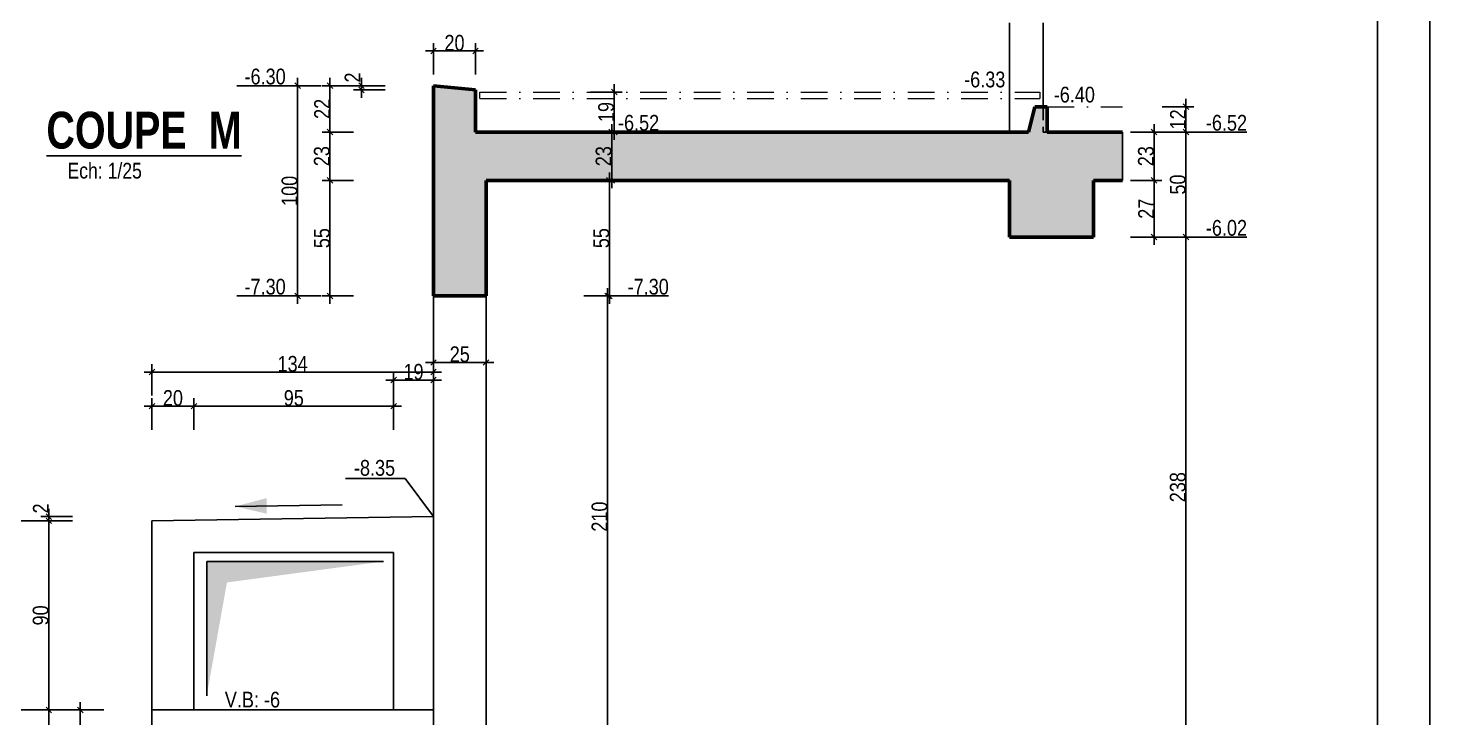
# Model space of a CAD drawing. Header units: millimetres. Extents: x 16050 to 21990, y -27198 to -22998.
# Drawn here: x 20656 to 21990, y -24585 to -23929 of the extents above; entities that cross this region are included whole.
import ezdxf
from ezdxf.enums import TextEntityAlignment as Align

# ---------------------------------------------------------------- set-up
doc = ezdxf.new("R2010")
doc.units = ezdxf.units.MM
doc.linetypes.add('CACHEX2', pattern=[19.05, 12.7, -6.35])
doc.linetypes.add('TIRETPTX2', pattern=[50.8, 25.4, -12.7, 0, -12.7])
for name, color, linetype in [('01-Cad  2', 1, 'Continuous'), ('01_cote_gen', 4, 'Continuous'), ('01_linteaux', 2, 'Continuous'), ('01_murs_sup', 2, 'CACHEX2'), ('01_poch_BN', 9, 'Continuous'), ('01_texte', 230, 'Continuous'), ('AA_COTES', 2, 'Continuous')]:
    doc.layers.add(name, color=color, linetype=linetype)
doc.layers.add('01_murs_coup', color=5, linetype='Continuous', lineweight=60)
doc.layers.add('01_tram_axes', color=2, linetype='TIRETPTX2', lineweight=9)
doc.styles.add('ARIAL NA', font='ARIALN.TTF')
doc.styles.add('impact', font='impact.ttf')
doc.styles.add('MATTE_TXT', font='arial.ttf')
doc.styles.add('STYLE2', font='ARIALN.TTF')
doc.dimstyles.new('JB25', dxfattribs={"dimscale": 0.1, "dimtxt": 150, "dimasz": 15, "dimexe": 0.1, "dimexo": 0.1, "dimgap": 0.09, "dimtad": 1, "dimdec": 1, "dimlfac": 0.5, "dimdsep": 46, "dimtxsty": 'STYLE2', "dimblk1": 'BOND_G', "dimblk2": 'BOND_D', "dimsah": 1, "dimcen": 1.5, "dimdle": 0.01, "dimse1": 1, "dimse2": 1, "dimclrd": 4, "dimclre": 2, "dimclrt": 6, "dimazin": 2, "dimtfac": 2.333333, "dimtdec": 1, "dimtix": 1, "dimtmove": 2, "dimatfit": 3, "dimldrblk": 'BOND_G', "dimfxl": 1, "dimtolj": 1, "dimtzin": 0, "dimarcsym": 0})

# ---------------------------------------------------------------- blocks, each defined once
blk = doc.blocks.new('BOND_G')
at = {"layer": 'AA_COTES', "color": 0}
for p, q in [((0, -5), (0, 15)), ((5, 0), (-5, 0)), ((1.77, 1.77), (-1.77, -1.77))]:
    blk.add_line(p, q, dxfattribs=at)
blk = doc.blocks.new('BOND_D')
at = {"layer": 'AA_COTES', "color": 0}
for p, q in [((5, 0), (-5, 0)), ((-1.77, -1.77), (1.77, 1.77)), ((0, 5), (0, -15))]:
    blk.add_line(p, q, dxfattribs=at)
blk = doc.blocks.new('*D7657')
at = {"layer": '01_cote_gen', "color": 4, "lineweight": -2, "ltscale": 0.1, "transparency": 16777216}
blk.add_line((20675.5, -24704.2), (20675.5, -24579.2), dxfattribs=at)
at = {"layer": 'Defpoints', "color": 0, "ltscale": 0.1, "transparency": 16777216}
for p in [(20675.5, -24577.7), (20773.6, -24577.7), (20773.6, -24705.7)]:
    blk.add_point(p, dxfattribs=at)
at = {"layer": '01_cote_gen', "color": 4, "lineweight": -2, "ltscale": 0.1, "transparency": 16777216, "xscale": 1.5, "yscale": 1.5, "zscale": 1.5}
for name, p, rotation in [('BOND_D', (20675.5, -24577.7), 90), ('BOND_G', (20675.5, -24705.7), 270)]:
    blk.add_blockref(name, p, dxfattribs=dict(at, rotation=rotation))
at = {"layer": '01_cote_gen', "color": 6, "ltscale": 0.1, "transparency": 16777216, "insert": (20667.8, -24657), "char_height": 15, "attachment_point": 5, "rotation": 90, "style": 'STYLE2'}
blk.add_mtext('\\A1;64', dxfattribs=at)
blk = doc.blocks.new('*D7658')
at = {"layer": '01_cote_gen', "color": 4, "lineweight": -2, "ltscale": 0.1, "transparency": 16777216}
blk.add_line((20705.5, -24672.2), (20705.5, -24579.2), dxfattribs=at)
at = {"layer": 'Defpoints', "color": 0, "ltscale": 0.1, "transparency": 16777216}
for p in [(20705.5, -24577.7), (20773.6, -24577.7), (20773.6, -24673.7)]:
    blk.add_point(p, dxfattribs=at)
at = {"layer": '01_cote_gen', "color": 4, "lineweight": -2, "ltscale": 0.1, "transparency": 16777216, "xscale": 1.5, "yscale": 1.5, "zscale": 1.5}
for name, p, rotation in [('BOND_D', (20705.5, -24577.7), 90), ('BOND_G', (20705.5, -24673.7), 270)]:
    blk.add_blockref(name, p, dxfattribs=dict(at, rotation=rotation))
at = {"layer": '01_cote_gen', "color": 6, "ltscale": 0.1, "transparency": 16777216, "insert": (20697.9, -24625.7), "char_height": 15, "attachment_point": 5, "rotation": 90, "style": 'STYLE2'}
blk.add_mtext('\\A1;48', dxfattribs=at)
blk = doc.blocks.new('*D7659')
at = {"layer": '01_cote_gen', "color": 4, "lineweight": -2, "ltscale": 0.1, "transparency": 16777216}
blk.add_line((20675.5, -24576.2), (20675.5, -24399.2), dxfattribs=at)
at = {"layer": 'Defpoints', "color": 0, "ltscale": 0.1, "transparency": 16777216}
for p in [(20675.5, -24397.7), (20773.6, -24397.7), (20728, -24577.7)]:
    blk.add_point(p, dxfattribs=at)
at = {"layer": '01_cote_gen', "color": 4, "lineweight": -2, "ltscale": 0.1, "transparency": 16777216, "xscale": 1.5, "yscale": 1.5, "zscale": 1.5}
for name, p, rotation in [('BOND_D', (20675.5, -24397.7), 90), ('BOND_G', (20675.5, -24577.7), 270)]:
    blk.add_blockref(name, p, dxfattribs=dict(at, rotation=rotation))
at = {"layer": '01_cote_gen', "color": 6, "ltscale": 0.1, "transparency": 16777216, "insert": (20667.8, -24487.7), "char_height": 15, "attachment_point": 5, "rotation": 90, "style": 'STYLE2'}
blk.add_mtext('\\A1;90', dxfattribs=at)
blk = doc.blocks.new('*D7660')
at = {"layer": '01_cote_gen', "color": 4, "lineweight": -2, "ltscale": 0.1, "transparency": 16777216}
blk.add_line((20675.5, -24396.2), (20675.5, -24395.2), dxfattribs=at)
at = {"layer": 'Defpoints', "color": 0, "ltscale": 0.1, "transparency": 16777216}
for p in [(20675.5, -24393.7), (21041.5, -24393.7), (20773.6, -24397.7)]:
    blk.add_point(p, dxfattribs=at)
at = {"layer": '01_cote_gen', "color": 4, "lineweight": -2, "ltscale": 0.1, "transparency": 16777216, "xscale": 1.5, "yscale": 1.5, "zscale": 1.5}
for name, p, rotation in [('BOND_D', (20675.5, -24393.7), 90), ('BOND_G', (20675.5, -24397.7), 270)]:
    blk.add_blockref(name, p, dxfattribs=dict(at, rotation=rotation))
at = {"layer": '01_cote_gen', "color": 6, "ltscale": 0.1, "transparency": 16777216, "insert": (20667.9, -24385.9), "char_height": 15, "attachment_point": 5, "rotation": 90, "style": 'STYLE2'}
blk.add_mtext('\\A1;2', dxfattribs=at)
blk = doc.blocks.new('*D7661')
at = {"layer": '01_cote_gen', "color": 4, "lineweight": -2, "ltscale": 0.1, "transparency": 16777216}
blk.add_line((20775.1, -24256.1), (21040, -24256.1), dxfattribs=at)
at = {"layer": 'Defpoints', "color": 0, "ltscale": 0.1, "transparency": 16777216}
for p in [(21041.5, -24256.1), (20773.6, -24397.7), (21041.5, -24397.7)]:
    blk.add_point(p, dxfattribs=at)
at = {"layer": '01_cote_gen', "color": 4, "lineweight": -2, "ltscale": 0.1, "transparency": 16777216, "xscale": 1.5, "yscale": 1.5, "zscale": 1.5, "rotation": 180}
blk.add_blockref('BOND_G', (20773.6, -24256.1), dxfattribs=at)
at = {"layer": '01_cote_gen', "color": 4, "lineweight": -2, "ltscale": 0.1, "transparency": 16777216, "xscale": 1.5, "yscale": 1.5, "zscale": 1.5}
blk.add_blockref('BOND_D', (21041.5, -24256.1), dxfattribs=at)
at = {"layer": '01_cote_gen', "color": 6, "ltscale": 0.1, "transparency": 16777216, "insert": (20907.5, -24248.4), "char_height": 15, "attachment_point": 5, "style": 'STYLE2'}
blk.add_mtext('\\A1;134', dxfattribs=at)
blk = doc.blocks.new('*D7662')
at = {"layer": '01_cote_gen', "color": 4, "lineweight": -2, "ltscale": 0.1, "transparency": 16777216}
blk.add_line((20775.1, -24288.6), (20812.1, -24288.6), dxfattribs=at)
at = {"layer": 'Defpoints', "color": 0, "ltscale": 0.1, "transparency": 16777216}
for p in [(20813.6, -24288.6), (20773.6, -24397.7), (20813.6, -24427.7)]:
    blk.add_point(p, dxfattribs=at)
at = {"layer": '01_cote_gen', "color": 4, "lineweight": -2, "ltscale": 0.1, "transparency": 16777216, "xscale": 1.5, "yscale": 1.5, "zscale": 1.5, "rotation": 180}
blk.add_blockref('BOND_G', (20773.6, -24288.6), dxfattribs=at)
at = {"layer": '01_cote_gen', "color": 4, "lineweight": -2, "ltscale": 0.1, "transparency": 16777216, "xscale": 1.5, "yscale": 1.5, "zscale": 1.5}
blk.add_blockref('BOND_D', (20813.6, -24288.6), dxfattribs=at)
at = {"layer": '01_cote_gen', "color": 6, "ltscale": 0.1, "transparency": 16777216, "insert": (20793.6, -24280.9), "char_height": 15, "attachment_point": 5, "style": 'STYLE2'}
blk.add_mtext('\\A1;20', dxfattribs=at)
blk = doc.blocks.new('*D7663')
at = {"layer": '01_cote_gen', "color": 4, "lineweight": -2, "ltscale": 0.1, "transparency": 16777216}
blk.add_line((20815.1, -24288.6), (21002.1, -24288.6), dxfattribs=at)
at = {"layer": 'Defpoints', "color": 0, "ltscale": 0.1, "transparency": 16777216}
for p in [(21003.6, -24288.6), (20813.6, -24311.1), (21003.6, -24427.7)]:
    blk.add_point(p, dxfattribs=at)
at = {"layer": '01_cote_gen', "color": 4, "lineweight": -2, "ltscale": 0.1, "transparency": 16777216, "xscale": 1.5, "yscale": 1.5, "zscale": 1.5, "rotation": 180}
blk.add_blockref('BOND_G', (20813.6, -24288.6), dxfattribs=at)
at = {"layer": '01_cote_gen', "color": 4, "lineweight": -2, "ltscale": 0.1, "transparency": 16777216, "xscale": 1.5, "yscale": 1.5, "zscale": 1.5}
blk.add_blockref('BOND_D', (21003.6, -24288.6), dxfattribs=at)
at = {"layer": '01_cote_gen', "color": 6, "ltscale": 0.1, "transparency": 16777216, "insert": (20908.6, -24280.9), "char_height": 15, "attachment_point": 5, "style": 'STYLE2'}
blk.add_mtext('\\A1;95', dxfattribs=at)
blk = doc.blocks.new('*D7664')
at = {"layer": '01_cote_gen', "color": 4, "lineweight": -2, "ltscale": 0.1, "transparency": 16777216}
blk.add_line((21005.1, -24263.7), (21040, -24263.7), dxfattribs=at)
at = {"layer": 'Defpoints', "color": 0, "ltscale": 0.1, "transparency": 16777216}
for p in [(21041.5, -24263.7), (21041.5, -24286.2), (21003.6, -24311.1)]:
    blk.add_point(p, dxfattribs=at)
at = {"layer": '01_cote_gen', "color": 4, "lineweight": -2, "ltscale": 0.1, "transparency": 16777216, "xscale": 1.5, "yscale": 1.5, "zscale": 1.5, "rotation": 180}
blk.add_blockref('BOND_G', (21003.6, -24263.7), dxfattribs=at)
at = {"layer": '01_cote_gen', "color": 4, "lineweight": -2, "ltscale": 0.1, "transparency": 16777216, "xscale": 1.5, "yscale": 1.5, "zscale": 1.5}
blk.add_blockref('BOND_D', (21041.5, -24263.7), dxfattribs=at)
at = {"layer": '01_cote_gen', "color": 6, "ltscale": 0.1, "transparency": 16777216, "insert": (21022.5, -24256), "char_height": 15, "attachment_point": 5, "style": 'STYLE2'}
blk.add_mtext('\\A1;19', dxfattribs=at)
blk = doc.blocks.new('*D7627')
at = {"layer": '01_cote_gen', "color": 4, "lineweight": -2, "ltscale": 0.1, "transparency": 16777216}
blk.add_line((21757.4, -24005.2), (21757.4, -24026.2), dxfattribs=at)
at = {"layer": 'Defpoints', "color": 0, "ltscale": 0.1, "transparency": 16777216}
for p in [(21684.7, -24003.7), (21684.7, -24027.7), (21757.4, -24027.7)]:
    blk.add_point(p, dxfattribs=at)
at = {"layer": '01_cote_gen', "color": 4, "lineweight": -2, "ltscale": 0.1, "transparency": 16777216, "xscale": 1.5, "yscale": 1.5, "zscale": 1.5}
for name, p, rotation in [('BOND_G', (21757.4, -24003.7), 90), ('BOND_D', (21757.4, -24027.7), 270)]:
    blk.add_blockref(name, p, dxfattribs=dict(at, rotation=rotation))
at = {"layer": '01_cote_gen', "color": 6, "ltscale": 0.1, "transparency": 16777216, "insert": (21749.8, -24015.7), "char_height": 15, "attachment_point": 5, "rotation": 90, "style": 'STYLE2'}
blk.add_mtext('\\A1;12', dxfattribs=at)
blk = doc.blocks.new('*D7628')
at = {"layer": '01_cote_gen', "color": 4, "lineweight": -2, "ltscale": 0.1, "transparency": 16777216}
blk.add_line((21757.4, -24029.2), (21757.4, -24126.2), dxfattribs=at)
at = {"layer": 'Defpoints', "color": 0, "ltscale": 0.1, "transparency": 16777216}
for p in [(21734.9, -24027.7), (21631.1, -24127.7), (21757.4, -24127.7)]:
    blk.add_point(p, dxfattribs=at)
at = {"layer": '01_cote_gen', "color": 4, "lineweight": -2, "ltscale": 0.1, "transparency": 16777216, "xscale": 1.5, "yscale": 1.5, "zscale": 1.5}
for name, p, rotation in [('BOND_G', (21757.4, -24027.7), 90), ('BOND_D', (21757.4, -24127.7), 270)]:
    blk.add_blockref(name, p, dxfattribs=dict(at, rotation=rotation))
at = {"layer": '01_cote_gen', "color": 6, "ltscale": 0.1, "transparency": 16777216, "insert": (21749.7, -24077.7), "char_height": 15, "attachment_point": 5, "rotation": 90, "style": 'STYLE2'}
blk.add_mtext('\\A1;50', dxfattribs=at)
blk = doc.blocks.new('*D7629')
at = {"layer": '01_cote_gen', "color": 4, "lineweight": -2, "ltscale": 0.1, "transparency": 16777216}
blk.add_line((21727.1, -24029.2), (21727.1, -24072.2), dxfattribs=at)
at = {"layer": 'Defpoints', "color": 0, "ltscale": 0.1, "transparency": 16777216}
for p in [(21669.7, -24027.7), (21669.7, -24073.7), (21727.1, -24073.7)]:
    blk.add_point(p, dxfattribs=at)
at = {"layer": '01_cote_gen', "color": 4, "lineweight": -2, "ltscale": 0.1, "transparency": 16777216, "xscale": 1.5, "yscale": 1.5, "zscale": 1.5}
for name, p, rotation in [('BOND_G', (21727.1, -24027.7), 90), ('BOND_D', (21727.1, -24073.7), 270)]:
    blk.add_blockref(name, p, dxfattribs=dict(at, rotation=rotation))
at = {"layer": '01_cote_gen', "color": 6, "ltscale": 0.1, "transparency": 16777216, "insert": (21719.4, -24050.7), "char_height": 15, "attachment_point": 5, "rotation": 90, "style": 'STYLE2'}
blk.add_mtext('\\A1;23', dxfattribs=at)
blk = doc.blocks.new('*D7630')
at = {"layer": '01_cote_gen', "color": 4, "lineweight": -2, "ltscale": 0.1, "transparency": 16777216}
blk.add_line((21727.1, -24075.2), (21727.1, -24126.2), dxfattribs=at)
at = {"layer": 'Defpoints', "color": 0, "ltscale": 0.1, "transparency": 16777216}
for p in [(21664.9, -24073.7), (21631.1, -24127.7), (21727.1, -24127.7)]:
    blk.add_point(p, dxfattribs=at)
at = {"layer": '01_cote_gen', "color": 4, "lineweight": -2, "ltscale": 0.1, "transparency": 16777216, "xscale": 1.5, "yscale": 1.5, "zscale": 1.5}
for name, p, rotation in [('BOND_G', (21727.1, -24073.7), 90), ('BOND_D', (21727.1, -24127.7), 270)]:
    blk.add_blockref(name, p, dxfattribs=dict(at, rotation=rotation))
at = {"layer": '01_cote_gen', "color": 6, "ltscale": 0.1, "transparency": 16777216, "insert": (21719.5, -24100.7), "char_height": 15, "attachment_point": 5, "rotation": 90, "style": 'STYLE2'}
blk.add_mtext('\\A1;27', dxfattribs=at)
blk = doc.blocks.new('*D7665')
at = {"layer": '01_cote_gen', "color": 4, "lineweight": -2, "ltscale": 0.1, "transparency": 16777216}
blk.add_line((21208.9, -24075.2), (21208.9, -24182.2), dxfattribs=at)
at = {"layer": 'Defpoints', "color": 0, "ltscale": 0.1, "transparency": 16777216}
for p in [(21170.1, -24073.7), (21091.5, -24183.7), (21208.9, -24183.7)]:
    blk.add_point(p, dxfattribs=at)
at = {"layer": '01_cote_gen', "color": 4, "lineweight": -2, "ltscale": 0.1, "transparency": 16777216, "xscale": 1.5, "yscale": 1.5, "zscale": 1.5}
for name, p, rotation in [('BOND_G', (21208.9, -24073.7), 90), ('BOND_D', (21208.9, -24183.7), 270)]:
    blk.add_blockref(name, p, dxfattribs=dict(at, rotation=rotation))
at = {"layer": '01_cote_gen', "color": 6, "ltscale": 0.1, "transparency": 16777216, "insert": (21201.3, -24128.7), "char_height": 15, "attachment_point": 5, "rotation": 90, "style": 'STYLE2'}
blk.add_mtext('\\A1;55', dxfattribs=at)
blk = doc.blocks.new('*D7666')
at = {"layer": '01_cote_gen', "color": 4, "lineweight": -2, "ltscale": 0.1, "transparency": 16777216}
blk.add_line((21211.1, -24029.2), (21211.1, -24072.2), dxfattribs=at)
at = {"layer": 'Defpoints', "color": 0, "ltscale": 0.1, "transparency": 16777216}
for p in [(21191.9, -24027.7), (21188, -24073.7), (21211.1, -24073.7)]:
    blk.add_point(p, dxfattribs=at)
at = {"layer": '01_cote_gen', "color": 4, "lineweight": -2, "ltscale": 0.1, "transparency": 16777216, "xscale": 1.5, "yscale": 1.5, "zscale": 1.5}
for name, p, rotation in [('BOND_G', (21211.1, -24027.7), 90), ('BOND_D', (21211.1, -24073.7), 270)]:
    blk.add_blockref(name, p, dxfattribs=dict(at, rotation=rotation))
at = {"layer": '01_cote_gen', "color": 6, "ltscale": 0.1, "transparency": 16777216, "insert": (21203.4, -24050.7), "char_height": 15, "attachment_point": 5, "rotation": 90, "style": 'STYLE2'}
blk.add_mtext('\\A1;23', dxfattribs=at)
blk = doc.blocks.new('*D7667')
at = {"layer": '01_cote_gen', "color": 4, "lineweight": -2, "ltscale": 0.1, "transparency": 16777216}
blk.add_line((21213.5, -23991.2), (21213.5, -24026.2), dxfattribs=at)
at = {"layer": 'Defpoints', "color": 0, "ltscale": 0.1, "transparency": 16777216}
for p in [(21200.4, -23989.7), (21184.7, -24027.7), (21213.5, -24027.7)]:
    blk.add_point(p, dxfattribs=at)
at = {"layer": '01_cote_gen', "color": 4, "lineweight": -2, "ltscale": 0.1, "transparency": 16777216, "xscale": 1.5, "yscale": 1.5, "zscale": 1.5}
for name, p, rotation in [('BOND_G', (21213.5, -23989.7), 90), ('BOND_D', (21213.5, -24027.7), 270)]:
    blk.add_blockref(name, p, dxfattribs=dict(at, rotation=rotation))
at = {"layer": '01_cote_gen', "color": 6, "ltscale": 0.1, "transparency": 16777216, "insert": (21205.8, -24008.7), "char_height": 15, "attachment_point": 5, "rotation": 90, "style": 'STYLE2'}
blk.add_mtext('\\A1;19', dxfattribs=at)
blk = doc.blocks.new('*D7668')
at = {"layer": '01_cote_gen', "color": 4, "lineweight": -2, "ltscale": 0.1, "transparency": 16777216}
blk.add_line((20912.2, -24182.2), (20912.2, -23985.2), dxfattribs=at)
at = {"layer": 'Defpoints', "color": 0, "ltscale": 0.1, "transparency": 16777216}
for p in [(20912.2, -23983.7), (21041.5, -23983.7), (21041.5, -24183.7)]:
    blk.add_point(p, dxfattribs=at)
at = {"layer": '01_cote_gen', "color": 4, "lineweight": -2, "ltscale": 0.1, "transparency": 16777216, "xscale": 1.5, "yscale": 1.5, "zscale": 1.5}
for name, p, rotation in [('BOND_D', (20912.2, -23983.7), 90), ('BOND_G', (20912.2, -24183.7), 270)]:
    blk.add_blockref(name, p, dxfattribs=dict(at, rotation=rotation))
at = {"layer": '01_cote_gen', "color": 6, "ltscale": 0.1, "transparency": 16777216, "insert": (20904.6, -24083.7), "char_height": 15, "attachment_point": 5, "rotation": 90, "style": 'STYLE2'}
blk.add_mtext('\\A1;100', dxfattribs=at)
blk = doc.blocks.new('*D7669')
at = {"layer": '01_cote_gen', "color": 4, "lineweight": -2, "ltscale": 0.1, "transparency": 16777216}
blk.add_line((20943, -24182.2), (20943, -24075.2), dxfattribs=at)
at = {"layer": 'Defpoints', "color": 0, "ltscale": 0.1, "transparency": 16777216}
for p in [(20943, -24073.7), (21091.5, -24073.7), (21041.5, -24183.7)]:
    blk.add_point(p, dxfattribs=at)
at = {"layer": '01_cote_gen', "color": 4, "lineweight": -2, "ltscale": 0.1, "transparency": 16777216, "xscale": 1.5, "yscale": 1.5, "zscale": 1.5}
for name, p, rotation in [('BOND_D', (20943, -24073.7), 90), ('BOND_G', (20943, -24183.7), 270)]:
    blk.add_blockref(name, p, dxfattribs=dict(at, rotation=rotation))
at = {"layer": '01_cote_gen', "color": 6, "ltscale": 0.1, "transparency": 16777216, "insert": (20935.4, -24128.7), "char_height": 15, "attachment_point": 5, "rotation": 90, "style": 'STYLE2'}
blk.add_mtext('\\A1;55', dxfattribs=at)
blk = doc.blocks.new('*D7670')
at = {"layer": '01_cote_gen', "color": 4, "lineweight": -2, "ltscale": 0.1, "transparency": 16777216}
blk.add_line((20943, -24072.2), (20943, -24029.2), dxfattribs=at)
at = {"layer": 'Defpoints', "color": 0, "ltscale": 0.1, "transparency": 16777216}
for p in [(20943, -24027.7), (21091.5, -24027.7), (21091.5, -24073.7)]:
    blk.add_point(p, dxfattribs=at)
at = {"layer": '01_cote_gen', "color": 4, "lineweight": -2, "ltscale": 0.1, "transparency": 16777216, "xscale": 1.5, "yscale": 1.5, "zscale": 1.5}
for name, p, rotation in [('BOND_D', (20943, -24027.7), 90), ('BOND_G', (20943, -24073.7), 270)]:
    blk.add_blockref(name, p, dxfattribs=dict(at, rotation=rotation))
at = {"layer": '01_cote_gen', "color": 6, "ltscale": 0.1, "transparency": 16777216, "insert": (20935.3, -24050.7), "char_height": 15, "attachment_point": 5, "rotation": 90, "style": 'STYLE2'}
blk.add_mtext('\\A1;23', dxfattribs=at)
blk = doc.blocks.new('*D7671')
at = {"layer": '01_cote_gen', "color": 4, "lineweight": -2, "ltscale": 0.1, "transparency": 16777216}
blk.add_line((20943, -24026.2), (20943, -23985.2), dxfattribs=at)
at = {"layer": 'Defpoints', "color": 0, "ltscale": 0.1, "transparency": 16777216}
for p in [(20943, -23983.7), (21041.5, -23983.7), (20965.5, -24027.7)]:
    blk.add_point(p, dxfattribs=at)
at = {"layer": '01_cote_gen', "color": 4, "lineweight": -2, "ltscale": 0.1, "transparency": 16777216, "xscale": 1.5, "yscale": 1.5, "zscale": 1.5}
for name, p, rotation in [('BOND_D', (20943, -23983.7), 90), ('BOND_G', (20943, -24027.7), 270)]:
    blk.add_blockref(name, p, dxfattribs=dict(at, rotation=rotation))
at = {"layer": '01_cote_gen', "color": 6, "ltscale": 0.1, "transparency": 16777216, "insert": (20935.5, -24005.7), "char_height": 15, "attachment_point": 5, "rotation": 90, "style": 'STYLE2'}
blk.add_mtext('\\A1;22', dxfattribs=at)
blk = doc.blocks.new('*D7631')
at = {"layer": '01_cote_gen', "color": 4, "lineweight": -2, "ltscale": 0.1, "transparency": 16777216}
blk.add_line((20973, -23986.2), (20973, -23985.2), dxfattribs=at)
at = {"layer": 'Defpoints', "color": 0, "ltscale": 0.1, "transparency": 16777216}
for p in [(20973, -23983.7), (21040.1, -23983.7), (21080.1, -23987.7)]:
    blk.add_point(p, dxfattribs=at)
at = {"layer": '01_cote_gen', "color": 4, "lineweight": -2, "ltscale": 0.1, "transparency": 16777216, "xscale": 1.5, "yscale": 1.5, "zscale": 1.5}
for name, p, rotation in [('BOND_D', (20973, -23983.7), 90), ('BOND_G', (20973, -23987.7), 270)]:
    blk.add_blockref(name, p, dxfattribs=dict(at, rotation=rotation))
at = {"layer": '01_cote_gen', "color": 6, "ltscale": 0.1, "transparency": 16777216, "insert": (20964.5, -23975.8), "char_height": 15, "attachment_point": 5, "rotation": 90, "style": 'STYLE2'}
blk.add_mtext('\\A1;2', dxfattribs=at)
blk = doc.blocks.new('*D7672')
at = {"layer": '01_cote_gen', "color": 4, "lineweight": -2, "ltscale": 0.1, "transparency": 16777216}
blk.add_line((21043, -23950.6), (21080, -23950.6), dxfattribs=at)
at = {"layer": 'Defpoints', "color": 0, "ltscale": 0.1, "transparency": 16777216}
for p in [(21081.5, -23950.6), (21041.5, -23983.7), (21081.5, -23987.7)]:
    blk.add_point(p, dxfattribs=at)
at = {"layer": '01_cote_gen', "color": 4, "lineweight": -2, "ltscale": 0.1, "transparency": 16777216, "xscale": 1.5, "yscale": 1.5, "zscale": 1.5, "rotation": 180}
blk.add_blockref('BOND_G', (21041.5, -23950.6), dxfattribs=at)
at = {"layer": '01_cote_gen', "color": 4, "lineweight": -2, "ltscale": 0.1, "transparency": 16777216, "xscale": 1.5, "yscale": 1.5, "zscale": 1.5}
blk.add_blockref('BOND_D', (21081.5, -23950.6), dxfattribs=at)
at = {"layer": '01_cote_gen', "color": 6, "ltscale": 0.1, "transparency": 16777216, "insert": (21061.5, -23942.9), "char_height": 15, "attachment_point": 5, "style": 'STYLE2'}
blk.add_mtext('\\A1;20', dxfattribs=at)
blk = doc.blocks.new('*D7673')
at = {"layer": '01_cote_gen', "color": 4, "lineweight": -2, "ltscale": 0.1, "transparency": 16777216}
blk.add_line((21043, -24247), (21090, -24247), dxfattribs=at)
at = {"layer": 'Defpoints', "color": 0, "ltscale": 0.1, "transparency": 16777216}
for p in [(21041.5, -24221.4), (21091.5, -24221.4), (21091.5, -24247)]:
    blk.add_point(p, dxfattribs=at)
at = {"layer": '01_cote_gen', "color": 4, "lineweight": -2, "ltscale": 0.1, "transparency": 16777216, "xscale": 1.5, "yscale": 1.5, "zscale": 1.5, "rotation": 180}
blk.add_blockref('BOND_G', (21041.5, -24247), dxfattribs=at)
at = {"layer": '01_cote_gen', "color": 4, "lineweight": -2, "ltscale": 0.1, "transparency": 16777216, "xscale": 1.5, "yscale": 1.5, "zscale": 1.5}
blk.add_blockref('BOND_D', (21091.5, -24247), dxfattribs=at)
at = {"layer": '01_cote_gen', "color": 6, "ltscale": 0.1, "transparency": 16777216, "insert": (21066.5, -24239.3), "char_height": 15, "attachment_point": 5, "style": 'STYLE2'}
blk.add_mtext('\\A1;25', dxfattribs=at)
blk = doc.blocks.new('*D7634')
at = {"layer": '01_cote_gen', "color": 4, "lineweight": -2, "ltscale": 0.1, "transparency": 16777216}
blk.add_line((21207.2, -24185.2), (21207.2, -24602.2), dxfattribs=at)
at = {"layer": 'Defpoints', "color": 0, "ltscale": 0.1, "transparency": 16777216}
for p in [(21184.7, -24183.7), (21184.7, -24603.7), (21207.2, -24603.7)]:
    blk.add_point(p, dxfattribs=at)
at = {"layer": '01_cote_gen', "color": 4, "lineweight": -2, "ltscale": 0.1, "transparency": 16777216, "xscale": 1.5, "yscale": 1.5, "zscale": 1.5}
for name, p, rotation in [('BOND_G', (21207.2, -24183.7), 90), ('BOND_D', (21207.2, -24603.7), 270)]:
    blk.add_blockref(name, p, dxfattribs=dict(at, rotation=rotation))
at = {"layer": '01_cote_gen', "color": 6, "ltscale": 0.1, "transparency": 16777216, "insert": (21199.5, -24393.7), "char_height": 15, "attachment_point": 5, "rotation": 90, "style": 'STYLE2'}
blk.add_mtext('\\A1;210', dxfattribs=at)
blk = doc.blocks.new('*D7621')
at = {"layer": '01_cote_gen', "color": 4, "lineweight": -2, "ltscale": 0.1, "transparency": 16777216}
blk.add_line((21757.4, -24129.2), (21757.4, -24602.2), dxfattribs=at)
at = {"layer": 'Defpoints', "color": 0, "ltscale": 0.1, "transparency": 16777216}
for p in [(21604.1, -24127.7), (21646.6, -24603.7), (21757.4, -24603.7)]:
    blk.add_point(p, dxfattribs=at)
at = {"layer": '01_cote_gen', "color": 4, "lineweight": -2, "ltscale": 0.1, "transparency": 16777216, "xscale": 1.5, "yscale": 1.5, "zscale": 1.5}
for name, p, rotation in [('BOND_G', (21757.4, -24127.7), 90), ('BOND_D', (21757.4, -24603.7), 270)]:
    blk.add_blockref(name, p, dxfattribs=dict(at, rotation=rotation))
at = {"layer": '01_cote_gen', "color": 6, "ltscale": 0.1, "transparency": 16777216, "insert": (21749.7, -24365.7), "char_height": 15, "attachment_point": 5, "rotation": 90, "style": 'STYLE2'}
blk.add_mtext('\\A1;238', dxfattribs=at)

msp = doc.modelspace()

# ---------------------------------------------------------------- hatches: boundary and pattern name
at = {"layer": '01_poch_BN', "ltscale": 200}
h = msp.add_hatch(color=256, dxfattribs=at)
h.dxf.hatch_style = 1
h.paths.add_polyline_path([(21697.08, -24027.71), (21625.51, -24027.71), (21625.51, -24003.71), (21613.51, -24003.71), (21607.51, -24027.71), (21081.51, -24027.71), (21081.51, -23987.71), (21041.51, -23983.71), (21041.51, -24183.71), (21091.51, -24183.71), (21091.51, -24073.71), (21589.51, -24073.71), (21589.51, -24127.71), (21669.51, -24127.71), (21669.51, -24073.71), (21697.08, -24073.71)])
h.paths.add_polyline_path([(21696.05, -24603.71), (21041.51, -24603.71), (21041.51, -24779), (21091.51, -24779), (21091.51, -24643.71), (21696.05, -24643.71)])
h.paths.add_polyline_path([(21041.51, -24705.71), (20773.55, -24705.71), (20773.55, -24745.71), (21041.51, -24745.71)])

# ---------------------------------------------------------------- linework, layer by layer
at = {"layer": '01-Cad  2'}
for p, q in [((21989.58, -22998.43, -9.69), (21989.58, -25713.43, -9.69)), ((21939.58, -23048.39, -21.72), (21939.58, -25713.43, -21.72))]:
    msp.add_line(p, q, dxfattribs=at)
at = {"layer": '01_linteaux'}
for p, q in [((21589.51, -24027.71), (21589.51, -23923.91)), ((21621.51, -24003.71), (21621.51, -23923.91)), ((21041.51, -24603.71), (21041.51, -24183.71)), ((21091.51, -24603.71), (21091.51, -24183.71)), ((21041.51, -24393.71), (20773.55, -24397.71)), ((20773.55, -24577.71), (20773.55, -24397.71)), ((21003.55, -24427.71), (20813.55, -24427.71)), ((20813.55, -24577.71), (20813.55, -24427.71)), ((21003.55, -24577.71), (21003.55, -24427.71)), ((21041.51, -24577.71), (20773.55, -24577.71)), ((20773.55, -24611.71), (20773.55, -24577.71))]:
    msp.add_line(p, q, dxfattribs=at)
at = {"layer": '01_linteaux', "color": 253}
for p, q in [((20825.72, -24436.39), (20825.72, -24564.17)), ((20993.8, -24436.39), (20825.72, -24436.39))]:
    msp.add_line(p, q, dxfattribs=at)
for points in [[(20825.72, -24436.39), (20825.72, -24564.17), (20845.02, -24456.32)], [(20993.8, -24436.39), (20825.72, -24436.39), (20845.02, -24456.32)]]:
    msp.add_solid(points, dxfattribs=at)
at = {"layer": '01_murs_coup'}
for p, q in [((21041.51, -23983.71), (21081.51, -23987.71)), ((21041.51, -24183.71), (21041.51, -23983.71)), ((21081.51, -24027.71), (21081.51, -23987.71)), ((21613.51, -24003.71), (21607.51, -24027.71)), ((21613.51, -24003.71), (21625.51, -24003.71)), ((21625.51, -24027.71), (21625.51, -24003.71)), ((21081.51, -24027.71), (21607.51, -24027.71)), ((21625.51, -24027.71), (21697.08, -24027.71)), ((21091.51, -24073.71), (21589.51, -24073.71)), ((21091.51, -24183.71), (21091.51, -24073.71)), ((21589.51, -24127.71), (21589.51, -24073.71)), ((21669.51, -24073.71), (21697.08, -24073.71)), ((21669.51, -24127.71), (21669.51, -24073.71)), ((21589.51, -24127.71), (21669.51, -24127.71)), ((21041.51, -24183.71), (21091.51, -24183.71))]:
    msp.add_line(p, q, dxfattribs=at)
at = {"layer": '01_murs_sup'}
for p, q in [((21621.51, -24003.71), (21621.51, -24027.71)), ((21621.51, -24027.71), (21625.51, -24027.71))]:
    msp.add_line(p, q, dxfattribs=at)
at = {"layer": '01_poch_BN', "ltscale": 200}
msp.add_line((21697.08, -24027.71), (21697.08, -24073.71), dxfattribs=at)
at = {"layer": '01_texte'}
for p, q in [((20904.72, -23983.71), (20854.38, -23983.71)), ((21815.21, -24027.71), (21764.87, -24027.71)), ((21815.21, -24127.71), (21764.87, -24127.71)), ((20904.72, -24183.71), (20854.38, -24183.71)), ((21265.05, -24183.71), (21214.71, -24183.71)), ((21014.56, -24357.42), (20957.74, -24357.42)), ((21041.51, -24393.71), (21014.56, -24357.42)), ((20954.71, -24382.46), (20852.88, -24383.98)), ((20667.95, -24397.71), (20605.92, -24397.71)), ((20667.95, -24577.71), (20605.92, -24577.71))]:
    msp.add_line(p, q, dxfattribs=at)
for points in [[(20852.88, -24383.98), (20882.63, -24376.13), (20882.75, -24383.54)], [(20852.88, -24383.98), (20882.86, -24390.94), (20882.75, -24383.54)]]:
    msp.add_solid(points, dxfattribs=at)
at = {"layer": '01_tram_axes'}
for p, q in [((21085.51, -23995.71), (21085.51, -23989.71)), ((21085.51, -23989.71), (21618.38, -23989.71)), ((21618.38, -23989.71), (21618.38, -23995.71)), ((21085.51, -23995.71), (21618.38, -23995.71)), ((21625.51, -24003.71), (21697.08, -24003.71))]:
    msp.add_line(p, q, dxfattribs=at)

# ---------------------------------------------------------------- texts
at = {"layer": '01_texte', "style": 'ARIAL NA'}
for s, p in [('-6.30', (20861.74, -23982.41)), ('-6.33', (21546.41, -23985.21)), ('-6.40', (21631.65, -23999.62)), ('-6.52', (21217.06, -24026.41)), ('-6.52', (21776.38, -24026.41)), ('-6.02', (21776.38, -24126.41)), ('-7.30', (20861.74, -24182.41)), ('-7.30', (21226.22, -24182.41)), ('-8.35', (20965.85, -24354.8)), ('V.B: -6', (20842.99, -24575.34))]:
    msp.add_text(s, height=15, dxfattribs=at).set_placement(p)
at = {"layer": '01_texte', "style": 'impact'}
msp.add_text('%%UCOUPE  M', height=35, dxfattribs=at).set_placement((20766.04, -24053.95), align=Align.BOTTOM_CENTER)
at = {"layer": '01_texte', "style": 'MATTE_TXT', "width": 0.8}
msp.add_text('Ech: 1/25', height=15, dxfattribs=at).set_placement((20728.65, -24076.51), align=Align.BOTTOM_CENTER)

# ---------------------------------------------------------------- dimensions: what is measured, and where the dimension line sits
at = {"layer": '01_cote_gen', "ltscale": 0.1}
for base, p1, p2, picture, middle in [((21081.51, -23950.59), (21041.51, -23983.71), (21081.51, -23987.71), '*D7672', (21061.51, -23942.93)), ((21091.51, -24246.95), (21041.51, -24221.45), (21091.51, -24221.45), '*D7673', (21066.51, -24239.28)), ((21041.51, -24256.12), (20773.55, -24397.71), (21041.51, -24397.71), '*D7661', (20907.53, -24248.45)), ((21041.51, -24263.69), (21003.55, -24311.08), (21041.51, -24286.19), '*D7664', (21022.53, -24256.02)), ((20813.55, -24288.58), (20773.55, -24397.71), (20813.55, -24427.71), '*D7662', (20793.55, -24280.91)), ((21003.55, -24288.58), (20813.55, -24311.08), (21003.55, -24427.71), '*D7663', (20908.55, -24280.91))]:
    dim = msp.add_linear_dim(base=base, p1=p1, p2=p2, dimstyle='JB25', dxfattribs=at)
    dim.commit()
    dim.dimension.update_dxf_attribs({"geometry": picture, "text_midpoint": middle})
for base, p1, p2, picture, middle in [((20912.22, -23983.71), (21041.51, -24183.71), (21041.51, -23983.71), '*D7668', (20904.55, -24083.71)), ((20943, -23983.71), (20965.5, -24027.71), (21041.51, -23983.71), '*D7671', (20935.46, -24005.71)), ((21213.48, -24027.71), (21200.36, -23989.71), (21184.71, -24027.71), '*D7667', (21205.81, -24008.71)), ((21757.37, -24027.71), (21684.66, -24003.71), (21684.66, -24027.71), '*D7627', (21749.83, -24015.71)), ((20943, -24027.71), (21091.51, -24073.71), (21091.51, -24027.71), '*D7670', (20935.33, -24050.71)), ((21211.09, -24073.71), (21191.88, -24027.71), (21188, -24073.71), '*D7666', (21203.42, -24050.71)), ((21757.37, -24127.71), (21734.87, -24027.71), (21631.09, -24127.71), '*D7628', (21749.7, -24077.71)), ((21727.08, -24073.71), (21669.68, -24027.71), (21669.68, -24073.71), '*D7629', (21719.41, -24050.71)), ((20943, -24073.71), (21041.51, -24183.71), (21091.51, -24073.71), '*D7669', (20935.36, -24128.71)), ((21208.94, -24183.71), (21170.12, -24073.71), (21091.51, -24183.71), '*D7665', (21201.31, -24128.71)), ((21727.08, -24127.71), (21664.89, -24073.71), (21631.09, -24127.71), '*D7630', (21719.54, -24100.71)), ((21757.37, -24603.71), (21604.09, -24127.71), (21646.59, -24603.71), '*D7621', (21749.7, -24365.71)), ((21207.21, -24603.71), (21184.71, -24183.71), (21184.71, -24603.71), '*D7634', (21199.54, -24393.71)), ((20675.45, -24397.71), (20728.04, -24577.71), (20773.55, -24397.71), '*D7659', (20667.78, -24487.71)), ((20705.54, -24577.71), (20773.55, -24673.71), (20773.55, -24577.71), '*D7658', (20697.88, -24625.71))]:
    dim = msp.add_linear_dim(base=base, p1=p1, p2=p2, angle=90, dimstyle='JB25', dxfattribs=at)
    dim.commit()
    dim.dimension.update_dxf_attribs({"geometry": picture, "text_midpoint": middle})
for base, p1, p2, picture, middle in [((20973, -23983.71), (21080.12, -23987.71), (21040.12, -23983.71), '*D7631', (20964.55, -23975.77)), ((20675.45, -24393.71), (20773.55, -24397.71), (21041.51, -24393.71), '*D7660', (20667.91, -24385.85)), ((20675.45, -24577.71), (20773.55, -24705.71), (20773.55, -24577.71), '*D7657', (20667.78, -24657.03))]:
    dim = msp.add_linear_dim(base=base, p1=p1, p2=p2, angle=90, dimstyle='JB25', dxfattribs=at)
    dim.commit()
    dim.dimension.update_dxf_attribs({"geometry": picture, "text_midpoint": middle, "dimtype": 160})

doc.saveas('drawing.dxf')
